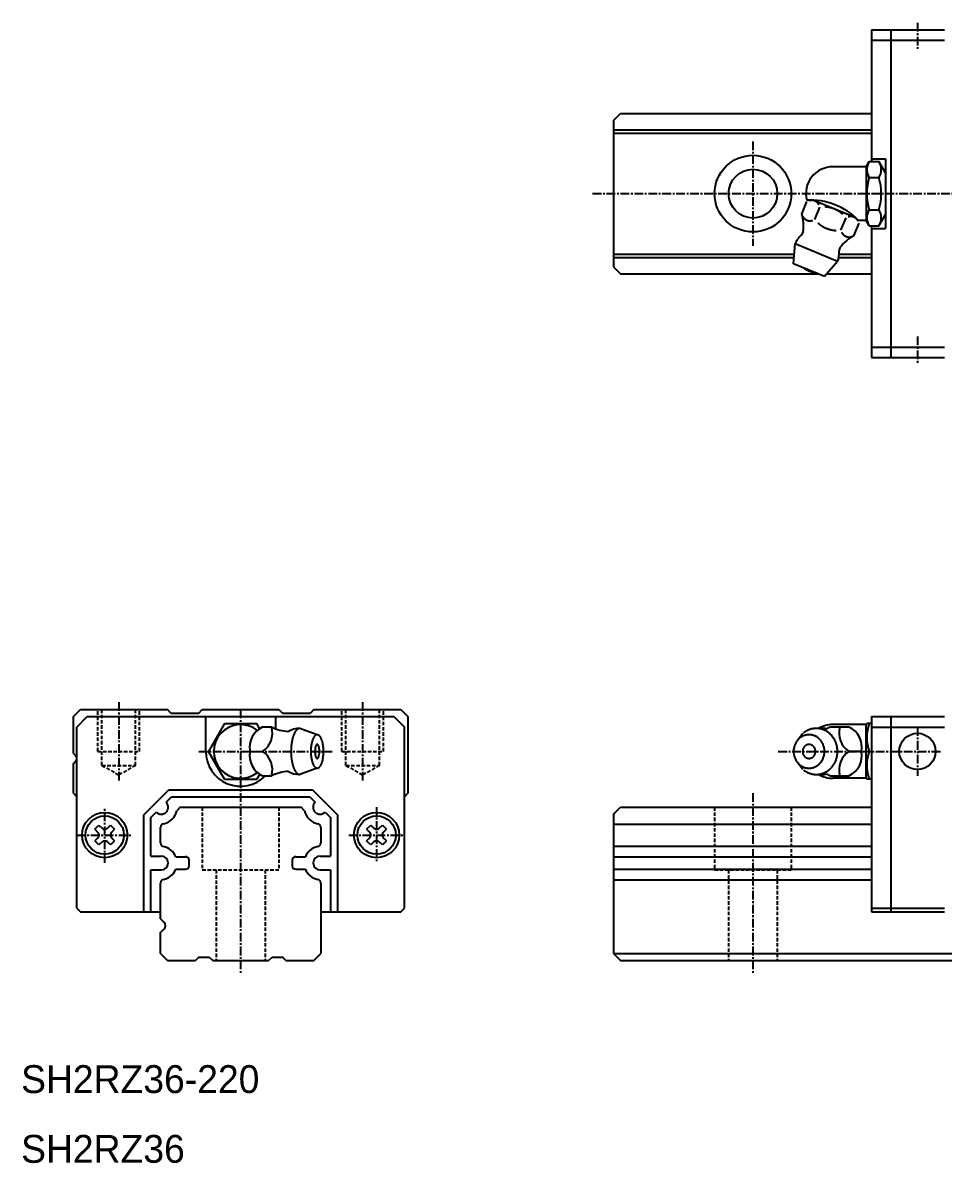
# Model space of a CAD drawing. Extents: x 10 to 320, y 10 to 176.
# Drawn here: x 10.2 to 142.3, y 9.9 to 173.5 of the extents above; entities that cross this region are included whole.
import ezdxf

# ---------------------------------------------------------------- set-up
doc = ezdxf.new("R2010")
doc.units = 0
doc.linetypes.add('CENTER', pattern=[2, 1.25, -0.25, 0.25, -0.25])
doc.linetypes.add('DASHED', pattern=[0.75, 0.5, -0.25])
doc.layers.get('0').update_dxf_attribs({"linetype": 'CONTINUOUS'})
doc.layers.add('CENTER', color=1, linetype='CENTER')

msp = doc.modelspace()

# ---------------------------------------------------------------- linework, layer by layer
at = {"color": 7, "linetype": 'CONTINUOUS'}
for p, q in [((132, 172.5), (132, 153.6)), ((132, 172.5), (142.5, 172.5)), ((134.8, 172.5), (134.8, 125.5)), ((132, 171), (142.5, 171)), ((95, 159.5), (96, 160.5)), ((96, 160.5), (132, 160.5)), ((95, 159.5), (95, 138.5)), ((95, 158.16), (132, 158.16)), ((95, 157.66), (132, 157.66)), ((132, 154), (134, 154)), ((134, 154), (134, 144)), ((131.24, 152.85), (126.45, 152.85)), ((131.24, 152.85), (131.68, 153.6)), ((131.24, 152.85), (131.24, 145.15)), ((131.68, 153.6), (133.08, 153.6)), ((134, 152), (133.08, 153.6)), ((131.68, 151.3), (133.08, 151.3)), ((122, 146.06), (122.74, 147.86)), ((129.77, 145.52), (123.6, 148.07)), ((123.87, 145.29), (124.61, 147.08)), ((131.68, 146.7), (133.08, 146.7)), ((133.08, 144.4), (134, 146)), ((127.61, 143.74), (128.36, 145.53)), ((129.48, 142.96), (130.23, 144.76)), ((131.24, 145.15), (130.15, 145.15)), ((131.68, 144.4), (131.24, 145.15)), ((131.68, 144.4), (133.08, 144.4)), ((132, 144.4), (132, 125.5)), ((132, 144), (134, 144)), ((120.83, 138.94), (121.04, 141.78)), ((127.13, 139.25), (121.04, 141.78)), ((95, 140.34), (120.93, 140.34)), ((95, 139.84), (120.9, 139.84)), ((127.13, 139.25), (125.27, 137.1)), ((127.32, 139.84), (132, 139.84)), ((127.38, 140.34), (132, 140.34)), ((95, 138.5), (96, 137.5)), ((96, 137.5), (124.31, 137.5)), ((125.27, 137.1), (120.83, 138.94)), ((125.62, 137.5), (132, 137.5)), ((132, 127), (142.5, 127)), ((132, 125.5), (142.5, 125.5)), ((17.5, 74), (18.5, 75)), ((17.5, 68.71), (17.5, 74)), ((18, 72.5), (19.5, 74)), ((18.5, 75), (31, 75)), ((19.5, 74), (63.5, 74)), ((31.5, 74.5), (31, 75)), ((31.5, 74.5), (35.5, 74.5)), ((35.5, 74.5), (36, 75)), ((36, 75), (47, 75)), ((36.5, 69), (36.5, 74)), ((46.5, 74), (46.5, 72.25)), ((47, 75), (47.5, 74.5)), ((47.5, 74.5), (51.5, 74.5)), ((52, 75), (51.5, 74.5)), ((52, 75), (64.5, 75)), ((63.5, 74), (65, 72.5)), ((64.5, 75), (65.5, 74)), ((65.5, 74), (65.5, 63)), ((132, 74), (132, 46)), ((132, 74), (142.5, 74)), ((134.8, 74), (134.8, 46)), ((18, 46.5), (18, 72.5)), ((39.19, 73), (36.88, 69)), ((39.19, 73), (41.5, 73)), ((41.5, 73), (43.81, 73)), ((44.22, 72.29), (43.81, 73)), ((44.65, 72.51), (45.92, 72.51)), ((52.48, 71.4), (49.99, 72.3)), ((65, 46.5), (65, 72.5)), ((126.1, 72.51), (128.78, 72.51)), ((131.24, 72.85), (126.45, 72.85)), ((131.24, 72.85), (131.33, 73)), ((131.24, 65.15), (131.24, 72.85)), ((132, 73), (131.33, 73)), ((132, 72.5), (142.5, 72.5)), ((122.18, 71.58), (121.38, 70.57)), ((17.5, 68.71), (17.85, 68.35)), ((39.19, 65), (36.88, 69)), ((42.85, 69), (44.65, 69)), ((130.57, 69), (128.78, 69)), ((131.68, 69), (132, 69)), ((17.5, 67.29), (17.85, 67.65)), ((17.5, 63), (17.5, 67.29)), ((122.18, 66.42), (121.38, 67.43)), ((44.23, 65.73), (43.81, 65)), ((44.65, 65.49), (45.92, 65.49)), ((52.48, 66.6), (49.99, 65.7)), ((126.1, 65.49), (128.78, 65.49)), ((39.19, 65), (41.5, 65)), ((41.5, 65), (43.81, 65)), ((131.24, 65.15), (126.45, 65.15)), ((131.33, 65), (131.24, 65.15)), ((132, 65), (131.33, 65)), ((18, 62.5), (17.5, 63)), ((27.6, 59.91), (31.18, 63.49)), ((30.81, 61.71), (31.59, 62.49)), ((31.18, 63.49), (51.82, 63.49)), ((31.59, 62.49), (51.41, 62.49)), ((51.41, 62.49), (52.19, 61.71)), ((51.82, 63.49), (55.4, 59.91)), ((65.5, 63), (65, 62.5)), ((32.84, 61), (32.34, 60.5)), ((32.84, 61), (50.16, 61)), ((50.66, 60.5), (50.16, 61)), ((95, 60), (96, 61)), ((96, 61), (132, 61)), ((27.6, 46), (27.6, 59.91)), ((28.6, 59.5), (29.39, 60.29)), ((28.6, 54), (28.6, 59.5)), ((53.61, 60.29), (54.4, 59.5)), ((54.4, 59.5), (54.4, 54)), ((55.4, 59.91), (55.4, 46)), ((95, 60), (95, 40)), ((20.58, 57.84), (21.16, 58.42)), ((20.58, 57.84), (21.03, 57.39)), ((21.16, 58.42), (21.61, 57.97)), ((22.39, 57.97), (22.84, 58.42)), ((22.84, 58.42), (23.42, 57.84)), ((22.97, 57.39), (23.42, 57.84)), ((30, 55.9), (30, 58.1)), ((53, 58.1), (53, 55.9)), ((59.58, 57.84), (60.16, 58.42)), ((59.58, 57.84), (60.03, 57.39)), ((60.16, 58.42), (60.61, 57.97)), ((61.39, 57.97), (61.84, 58.42)), ((61.84, 58.42), (62.42, 57.84)), ((61.97, 57.39), (62.42, 57.84)), ((95, 58.59), (132, 58.59)), ((21.03, 56.61), (20.58, 56.16)), ((21.16, 55.58), (20.58, 56.16)), ((21.61, 56.03), (21.16, 55.58)), ((22.84, 55.58), (22.39, 56.03)), ((23.42, 56.16), (22.84, 55.58)), ((23.42, 56.16), (22.97, 56.61)), ((60.03, 56.61), (59.58, 56.16)), ((60.16, 55.58), (59.58, 56.16)), ((60.61, 56.03), (60.16, 55.58)), ((61.84, 55.58), (61.39, 56.03)), ((62.42, 56.16), (61.84, 55.58)), ((62.42, 56.16), (61.97, 56.61)), ((28.6, 54), (30.1, 54)), ((52.9, 54), (54.4, 54)), ((95, 55.41), (132, 55.41)), ((32.21, 53.9), (33.6, 53.9)), ((34.1, 52.6), (34.1, 53.4)), ((48.9, 53.4), (48.9, 52.6)), ((49.4, 53.9), (50.79, 53.9)), ((95, 53.9), (132, 53.9)), ((28.6, 52), (30.1, 52)), ((28.6, 46), (28.6, 52)), ((32.21, 52.1), (33.6, 52.1)), ((49.4, 52.1), (50.79, 52.1)), ((52.9, 52), (54.4, 52)), ((54.4, 52), (54.4, 46)), ((95, 52.1), (132, 52.1)), ((30, 44.99), (30, 50.1)), ((53, 50.1), (53, 40)), ((95, 50.59), (132, 50.59)), ((18, 46.5), (18.5, 46)), ((18.5, 46), (30, 46)), ((53, 46), (64.5, 46)), ((64.5, 46), (65, 46.5)), ((132, 46.5), (142.5, 46.5)), ((132, 46), (142.5, 46)), ((30, 44.99), (30.49, 44.49)), ((30, 43.01), (30.49, 43.51)), ((30, 40), (30, 43.01)), ((30, 40), (31, 39)), ((35.5, 39.5), (35, 39)), ((35.5, 39.5), (37, 39.5)), ((37, 39.5), (37.5, 39)), ((45.5, 39), (46, 39.5)), ((46, 39.5), (47.5, 39.5)), ((48, 39), (47.5, 39.5)), ((52, 39), (53, 40)), ((95, 40), (96, 39)), ((95, 40), (315, 40)), ((31, 39), (35, 39)), ((37.5, 39), (45.5, 39)), ((48, 39), (52, 39)), ((96, 39), (314, 39))]:
    msp.add_line(p, q, dxfattribs=at)
at = {"color": 3, "linetype": 'DASHED'}
for p, q in [((21, 69), (21, 75)), ((21.6, 67), (21.6, 75)), ((26.4, 67), (26.4, 75)), ((27, 69), (27, 75)), ((56, 69), (56, 75)), ((56.6, 67), (56.6, 75)), ((61.4, 67), (61.4, 75)), ((62, 69), (62, 75)), ((21, 69), (27, 69)), ((56, 69), (62, 69)), ((21.6, 67), (24, 65.61)), ((21.6, 67), (26.4, 67)), ((26.4, 67), (24, 65.61)), ((56.6, 67), (59, 65.61)), ((56.6, 67), (61.4, 67)), ((61.4, 67), (59, 65.61)), ((36, 61), (36, 52)), ((47, 61), (47, 52)), ((109.5, 61), (109.5, 52)), ((120.5, 61), (120.5, 52)), ((36, 52), (47, 52)), ((38, 52), (38, 39)), ((45, 52), (45, 39)), ((109.5, 52), (120.5, 52)), ((111.5, 52), (111.5, 39)), ((118.5, 52), (118.5, 39))]:
    msp.add_line(p, q, dxfattribs=at)
at = {"color": 7, "linetype": 'CONTINUOUS'}
for points in [[(124.48, 147.41, 0), (124.47, 147.42, 0), (124.46, 147.43, 0), (124.45, 147.44, 0), (124.45, 147.45, 0), (124.44, 147.47, 0), (124.43, 147.48, 0), (124.43, 147.49, 0), (124.42, 147.5, 0), (124.41, 147.51, 0), (124.4, 147.52, 0), (124.4, 147.53, 0), (124.39, 147.54, 0), (124.38, 147.56, 0), (124.37, 147.57, 0), (124.36, 147.58, 0), (124.36, 147.59, 0), (124.35, 147.6, 0), (124.34, 147.61, 0), (124.33, 147.62, 0), (124.32, 147.63, 0), (124.31, 147.64, 0), (124.31, 147.65, 0), (124.3, 147.66, 0), (124.29, 147.67, 0), (124.28, 147.68, 0), (124.27, 147.69, 0), (124.26, 147.7, 0), (124.25, 147.71, 0), (124.24, 147.72, 0), (124.23, 147.72, 0), (124.22, 147.73, 0), (124.22, 147.74, 0), (124.21, 147.75, 0), (124.2, 147.76, 0), (124.19, 147.77, 0), (124.18, 147.78, 0), (124.17, 147.78, 0), (124.16, 147.79, 0), (124.15, 147.8, 0), (124.14, 147.81, 0), (124.13, 147.82, 0), (124.12, 147.82, 0), (124.11, 147.83, 0), (124.1, 147.84, 0), (124.09, 147.85, 0), (124.08, 147.85, 0), (124.07, 147.86, 0), (124.06, 147.87, 0), (124.05, 147.87, 0), (124.03, 147.88, 0), (124.03, 147.89, 0), (124.01, 147.89, 0), (124, 147.9, 0), (123.99, 147.9, 0), (123.98, 147.91, 0), (123.97, 147.92, 0), (123.96, 147.92, 0), (123.95, 147.93, 0), (123.94, 147.93, 0), (123.93, 147.94, 0), (123.91, 147.94, 0), (123.9, 147.95, 0), (123.89, 147.95, 0), (123.88, 147.96, 0), (123.87, 147.96, 0), (123.86, 147.97, 0), (123.85, 147.97, 0), (123.83, 147.98, 0), (123.82, 147.98, 0), (123.81, 147.99, 0), (123.8, 147.99, 0), (123.79, 147.99, 0), (123.78, 148, 0), (123.76, 148, 0), (123.75, 148, 0), (123.74, 148.01, 0), (123.73, 148.01, 0), (123.72, 148.01, 0), (123.7, 148.01, 0), (123.69, 148.02, 0), (123.68, 148.02, 0), (123.67, 148.02, 0), (123.65, 148.03, 0), (123.64, 148.03, 0), (123.63, 148.03, 0), (123.62, 148.03, 0), (123.6, 148.03, 0), (123.59, 148.03, 0), (123.58, 148.04, 0), (123.57, 148.04, 0), (123.56, 148.04, 0), (123.54, 148.04, 0), (123.53, 148.04, 0), (123.52, 148.04, 0), (123.5, 148.04, 0), (123.49, 148.04, 0), (123.48, 148.04, 0), (123.46, 148.04, 0), (123.45, 148.04, 0), (123.44, 148.04, 0), (123.43, 148.04, 0), (123.41, 148.04, 0), (123.4, 148.04, 0), (123.39, 148.04, 0), (123.38, 148.04, 0), (123.36, 148.04, 0), (123.35, 148.04, 0), (123.33, 148.04, 0), (123.32, 148.04, 0), (123.31, 148.04, 0), (123.3, 148.03, 0), (123.28, 148.03, 0), (123.27, 148.03, 0), (123.26, 148.03, 0), (123.24, 148.03, 0), (123.23, 148.03, 0), (123.22, 148.02, 0), (123.2, 148.02, 0), (123.19, 148.02, 0), (123.18, 148.01, 0), (123.16, 148.01, 0), (123.15, 148.01, 0), (123.14, 148.01, 0), (123.12, 148, 0), (123.11, 148, 0), (123.1, 148, 0), (123.08, 147.99, 0), (123.07, 147.99, 0)], [(122.14, 145.74, 0), (122.14, 145.73, 0), (122.15, 145.72, 0), (122.16, 145.7, 0), (122.17, 145.69, 0), (122.17, 145.68, 0), (122.18, 145.67, 0), (122.19, 145.66, 0), (122.19, 145.65, 0), (122.2, 145.63, 0), (122.21, 145.62, 0), (122.22, 145.61, 0), (122.22, 145.6, 0), (122.23, 145.59, 0), (122.24, 145.58, 0), (122.25, 145.57, 0), (122.26, 145.56, 0), (122.27, 145.55, 0), (122.27, 145.54, 0), (122.28, 145.53, 0), (122.29, 145.52, 0), (122.3, 145.51, 0), (122.31, 145.5, 0), (122.32, 145.49, 0), (122.32, 145.48, 0), (122.33, 145.47, 0), (122.34, 145.46, 0), (122.35, 145.45, 0), (122.36, 145.44, 0), (122.37, 145.43, 0), (122.38, 145.42, 0), (122.39, 145.41, 0), (122.4, 145.4, 0), (122.41, 145.4, 0), (122.42, 145.39, 0), (122.43, 145.38, 0), (122.44, 145.37, 0), (122.45, 145.36, 0), (122.46, 145.35, 0), (122.46, 145.34, 0), (122.47, 145.34, 0), (122.48, 145.33, 0), (122.49, 145.32, 0), (122.51, 145.31, 0), (122.52, 145.31, 0), (122.53, 145.3, 0), (122.54, 145.29, 0), (122.55, 145.29, 0), (122.56, 145.28, 0), (122.57, 145.27, 0), (122.58, 145.27, 0), (122.59, 145.26, 0), (122.6, 145.25, 0), (122.61, 145.25, 0), (122.62, 145.24, 0), (122.63, 145.24, 0), (122.64, 145.23, 0), (122.65, 145.22, 0), (122.66, 145.22, 0), (122.68, 145.21, 0), (122.69, 145.21, 0), (122.7, 145.2, 0), (122.71, 145.2, 0), (122.72, 145.19, 0), (122.73, 145.19, 0), (122.74, 145.18, 0), (122.76, 145.18, 0), (122.77, 145.17, 0), (122.78, 145.17, 0), (122.79, 145.16, 0), (122.8, 145.16, 0), (122.81, 145.16, 0), (122.83, 145.15, 0), (122.84, 145.15, 0), (122.85, 145.15, 0), (122.86, 145.14, 0), (122.87, 145.14, 0), (122.89, 145.14, 0), (122.9, 145.13, 0), (122.91, 145.13, 0), (122.92, 145.13, 0), (122.93, 145.12, 0), (122.95, 145.12, 0), (122.96, 145.12, 0), (122.97, 145.12, 0), (122.98, 145.12, 0), (123, 145.12, 0), (123.01, 145.11, 0), (123.02, 145.11, 0), (123.03, 145.11, 0), (123.05, 145.11, 0), (123.06, 145.11, 0), (123.07, 145.11, 0), (123.08, 145.1, 0), (123.1, 145.1, 0), (123.11, 145.1, 0), (123.12, 145.1, 0), (123.13, 145.1, 0), (123.15, 145.1, 0), (123.16, 145.1, 0), (123.17, 145.1, 0), (123.19, 145.1, 0), (123.2, 145.1, 0), (123.21, 145.1, 0), (123.23, 145.1, 0), (123.24, 145.1, 0), (123.25, 145.1, 0), (123.26, 145.11, 0), (123.28, 145.11, 0), (123.29, 145.11, 0), (123.31, 145.11, 0), (123.32, 145.11, 0), (123.33, 145.11, 0), (123.34, 145.12, 0), (123.36, 145.12, 0), (123.37, 145.12, 0), (123.38, 145.12, 0), (123.4, 145.12, 0), (123.41, 145.12, 0), (123.42, 145.13, 0), (123.44, 145.13, 0), (123.45, 145.13, 0), (123.46, 145.14, 0), (123.48, 145.14, 0), (123.49, 145.14, 0), (123.5, 145.15, 0), (123.52, 145.15, 0), (123.53, 145.15, 0), (123.54, 145.16, 0)], [(127.88, 146.03, 0), (127.86, 146.05, 0), (127.85, 146.06, 0), (127.83, 146.08, 0), (127.81, 146.09, 0), (127.8, 146.11, 0), (127.78, 146.12, 0), (127.76, 146.14, 0), (127.74, 146.15, 0), (127.73, 146.17, 0), (127.71, 146.18, 0), (127.69, 146.2, 0), (127.67, 146.21, 0), (127.66, 146.22, 0), (127.64, 146.24, 0), (127.62, 146.25, 0), (127.6, 146.27, 0), (127.59, 146.28, 0), (127.57, 146.29, 0), (127.55, 146.31, 0), (127.53, 146.32, 0), (127.51, 146.33, 0), (127.5, 146.35, 0), (127.48, 146.36, 0), (127.46, 146.37, 0), (127.44, 146.38, 0), (127.42, 146.4, 0), (127.4, 146.41, 0), (127.39, 146.42, 0), (127.37, 146.43, 0), (127.35, 146.45, 0), (127.33, 146.46, 0), (127.31, 146.47, 0), (127.29, 146.48, 0), (127.28, 146.49, 0), (127.26, 146.51, 0), (127.24, 146.52, 0), (127.22, 146.53, 0), (127.2, 146.54, 0), (127.18, 146.55, 0), (127.16, 146.56, 0), (127.14, 146.57, 0), (127.12, 146.58, 0), (127.1, 146.59, 0), (127.08, 146.61, 0), (127.06, 146.62, 0), (127.04, 146.63, 0), (127.03, 146.64, 0), (127.01, 146.65, 0), (126.99, 146.66, 0), (126.97, 146.67, 0), (126.95, 146.68, 0), (126.93, 146.69, 0), (126.91, 146.7, 0), (126.89, 146.71, 0), (126.87, 146.72, 0), (126.85, 146.72, 0), (126.83, 146.74, 0), (126.81, 146.74, 0), (126.79, 146.75, 0), (126.77, 146.76, 0), (126.75, 146.77, 0), (126.73, 146.78, 0), (126.71, 146.79, 0), (126.69, 146.8, 0), (126.67, 146.81, 0), (126.65, 146.81, 0), (126.63, 146.82, 0), (126.6, 146.83, 0), (126.58, 146.84, 0), (126.56, 146.84, 0), (126.54, 146.85, 0), (126.52, 146.86, 0), (126.5, 146.87, 0), (126.48, 146.88, 0), (126.46, 146.88, 0), (126.44, 146.89, 0), (126.42, 146.9, 0), (126.4, 146.9, 0), (126.38, 146.91, 0), (126.36, 146.92, 0), (126.33, 146.92, 0), (126.31, 146.93, 0), (126.29, 146.94, 0), (126.27, 146.94, 0), (126.25, 146.95, 0), (126.23, 146.95, 0), (126.21, 146.96, 0), (126.19, 146.97, 0), (126.16, 146.97, 0), (126.14, 146.98, 0), (126.12, 146.98, 0), (126.1, 146.99, 0), (126.08, 146.99, 0), (126.06, 147, 0), (126.04, 147, 0), (126.01, 147.01, 0), (125.99, 147.01, 0), (125.97, 147.02, 0), (125.95, 147.02, 0), (125.93, 147.03, 0), (125.91, 147.03, 0), (125.88, 147.03, 0), (125.86, 147.04, 0), (125.84, 147.04, 0), (125.82, 147.05, 0), (125.8, 147.05, 0), (125.77, 147.05, 0), (125.75, 147.06, 0), (125.73, 147.06, 0), (125.71, 147.06, 0), (125.69, 147.07, 0), (125.66, 147.07, 0), (125.64, 147.07, 0), (125.62, 147.07, 0), (125.6, 147.08, 0), (125.57, 147.08, 0), (125.55, 147.08, 0), (125.53, 147.09, 0), (125.51, 147.09, 0), (125.48, 147.09, 0), (125.46, 147.09, 0), (125.44, 147.09, 0), (125.42, 147.09, 0), (125.39, 147.1, 0), (125.37, 147.1, 0), (125.35, 147.1, 0), (125.33, 147.1, 0), (125.3, 147.1, 0)], [(130.09, 145.08, 0), (130.08, 145.09, 0), (130.07, 145.11, 0), (130.07, 145.12, 0), (130.06, 145.13, 0), (130.05, 145.14, 0), (130.05, 145.15, 0), (130.04, 145.16, 0), (130.03, 145.18, 0), (130.02, 145.19, 0), (130.02, 145.2, 0), (130.01, 145.21, 0), (130, 145.22, 0), (129.99, 145.23, 0), (129.99, 145.24, 0), (129.98, 145.25, 0), (129.97, 145.26, 0), (129.96, 145.27, 0), (129.95, 145.28, 0), (129.94, 145.29, 0), (129.94, 145.31, 0), (129.93, 145.31, 0), (129.92, 145.32, 0), (129.91, 145.33, 0), (129.9, 145.34, 0), (129.89, 145.35, 0), (129.88, 145.36, 0), (129.87, 145.37, 0), (129.87, 145.38, 0), (129.86, 145.39, 0), (129.85, 145.4, 0), (129.84, 145.41, 0), (129.83, 145.42, 0), (129.82, 145.43, 0), (129.81, 145.43, 0), (129.8, 145.44, 0), (129.79, 145.45, 0), (129.78, 145.46, 0), (129.77, 145.47, 0), (129.76, 145.48, 0), (129.75, 145.48, 0), (129.74, 145.49, 0), (129.73, 145.5, 0), (129.72, 145.51, 0), (129.71, 145.51, 0), (129.7, 145.52, 0), (129.69, 145.53, 0), (129.68, 145.53, 0), (129.67, 145.54, 0), (129.66, 145.55, 0), (129.65, 145.56, 0), (129.64, 145.56, 0), (129.63, 145.57, 0), (129.62, 145.57, 0), (129.6, 145.58, 0), (129.59, 145.59, 0), (129.58, 145.59, 0), (129.57, 145.6, 0), (129.56, 145.6, 0), (129.55, 145.61, 0), (129.54, 145.61, 0), (129.53, 145.62, 0), (129.52, 145.62, 0), (129.5, 145.63, 0), (129.49, 145.63, 0), (129.48, 145.64, 0), (129.47, 145.64, 0), (129.46, 145.65, 0), (129.45, 145.65, 0), (129.44, 145.66, 0), (129.42, 145.66, 0), (129.41, 145.66, 0), (129.4, 145.67, 0), (129.39, 145.67, 0), (129.38, 145.68, 0), (129.36, 145.68, 0), (129.35, 145.68, 0), (129.34, 145.68, 0), (129.33, 145.69, 0), (129.32, 145.69, 0), (129.3, 145.69, 0), (129.29, 145.69, 0), (129.28, 145.7, 0), (129.27, 145.7, 0), (129.25, 145.7, 0), (129.24, 145.7, 0), (129.23, 145.71, 0), (129.22, 145.71, 0), (129.21, 145.71, 0), (129.19, 145.71, 0), (129.18, 145.71, 0), (129.17, 145.71, 0), (129.15, 145.72, 0), (129.14, 145.72, 0), (129.13, 145.72, 0), (129.12, 145.72, 0), (129.1, 145.72, 0), (129.09, 145.72, 0), (129.08, 145.72, 0), (129.06, 145.72, 0), (129.05, 145.72, 0), (129.04, 145.72, 0), (129.03, 145.72, 0), (129.01, 145.72, 0), (129, 145.72, 0), (128.99, 145.72, 0), (128.97, 145.72, 0), (128.96, 145.72, 0), (128.95, 145.71, 0), (128.93, 145.71, 0), (128.92, 145.71, 0), (128.91, 145.71, 0), (128.9, 145.71, 0), (128.88, 145.71, 0), (128.87, 145.7, 0), (128.86, 145.7, 0), (128.84, 145.7, 0), (128.83, 145.7, 0), (128.82, 145.69, 0), (128.8, 145.69, 0), (128.79, 145.69, 0), (128.78, 145.69, 0), (128.76, 145.68, 0), (128.75, 145.68, 0), (128.74, 145.68, 0), (128.72, 145.68, 0), (128.71, 145.67, 0), (128.69, 145.67, 0), (128.68, 145.66, 0)], [(124.34, 144.79, 0), (124.36, 144.77, 0), (124.38, 144.76, 0), (124.4, 144.74, 0), (124.41, 144.73, 0), (124.43, 144.71, 0), (124.45, 144.7, 0), (124.46, 144.68, 0), (124.48, 144.67, 0), (124.5, 144.65, 0), (124.52, 144.64, 0), (124.53, 144.62, 0), (124.55, 144.61, 0), (124.57, 144.6, 0), (124.59, 144.58, 0), (124.6, 144.57, 0), (124.62, 144.56, 0), (124.64, 144.54, 0), (124.66, 144.53, 0), (124.68, 144.51, 0), (124.69, 144.5, 0), (124.71, 144.49, 0), (124.73, 144.47, 0), (124.75, 144.46, 0), (124.77, 144.45, 0), (124.78, 144.44, 0), (124.8, 144.42, 0), (124.82, 144.41, 0), (124.84, 144.4, 0), (124.86, 144.39, 0), (124.88, 144.38, 0), (124.89, 144.36, 0), (124.91, 144.35, 0), (124.93, 144.34, 0), (124.95, 144.33, 0), (124.97, 144.31, 0), (124.99, 144.3, 0), (125.01, 144.29, 0), (125.03, 144.28, 0), (125.05, 144.27, 0), (125.06, 144.26, 0), (125.08, 144.25, 0), (125.1, 144.24, 0), (125.12, 144.23, 0), (125.14, 144.21, 0), (125.16, 144.21, 0), (125.18, 144.19, 0), (125.2, 144.18, 0), (125.22, 144.17, 0), (125.24, 144.16, 0), (125.26, 144.15, 0), (125.28, 144.14, 0), (125.3, 144.13, 0), (125.32, 144.12, 0), (125.34, 144.11, 0), (125.36, 144.1, 0), (125.38, 144.09, 0), (125.4, 144.09, 0), (125.42, 144.08, 0), (125.44, 144.07, 0), (125.46, 144.06, 0), (125.48, 144.05, 0), (125.5, 144.04, 0), (125.52, 144.03, 0), (125.54, 144.02, 0), (125.56, 144.02, 0), (125.58, 144.01, 0), (125.6, 144, 0), (125.62, 143.99, 0), (125.64, 143.98, 0), (125.66, 143.98, 0), (125.68, 143.97, 0), (125.7, 143.96, 0), (125.72, 143.95, 0), (125.75, 143.95, 0), (125.76, 143.94, 0), (125.79, 143.93, 0), (125.81, 143.93, 0), (125.83, 143.92, 0), (125.85, 143.91, 0), (125.87, 143.9, 0), (125.89, 143.9, 0), (125.91, 143.89, 0), (125.93, 143.88, 0), (125.95, 143.88, 0), (125.98, 143.87, 0), (126, 143.87, 0), (126.02, 143.86, 0), (126.04, 143.85, 0), (126.06, 143.85, 0), (126.08, 143.84, 0), (126.1, 143.84, 0), (126.12, 143.83, 0), (126.15, 143.83, 0), (126.17, 143.82, 0), (126.19, 143.82, 0), (126.21, 143.81, 0), (126.23, 143.81, 0), (126.25, 143.8, 0), (126.28, 143.8, 0), (126.3, 143.79, 0), (126.32, 143.79, 0), (126.34, 143.79, 0), (126.36, 143.78, 0), (126.39, 143.78, 0), (126.41, 143.78, 0), (126.43, 143.77, 0), (126.45, 143.77, 0), (126.47, 143.76, 0), (126.5, 143.76, 0), (126.52, 143.76, 0), (126.54, 143.75, 0), (126.56, 143.75, 0), (126.58, 143.75, 0), (126.61, 143.75, 0), (126.63, 143.74, 0), (126.65, 143.74, 0), (126.67, 143.74, 0), (126.7, 143.74, 0), (126.72, 143.73, 0), (126.74, 143.73, 0), (126.76, 143.73, 0), (126.79, 143.73, 0), (126.81, 143.73, 0), (126.83, 143.72, 0), (126.85, 143.72, 0), (126.88, 143.72, 0), (126.9, 143.72, 0), (126.92, 143.72, 0)], [(127.75, 143.41, 0), (127.76, 143.4, 0), (127.76, 143.39, 0), (127.77, 143.38, 0), (127.78, 143.37, 0), (127.78, 143.35, 0), (127.79, 143.34, 0), (127.8, 143.33, 0), (127.81, 143.32, 0), (127.81, 143.31, 0), (127.82, 143.3, 0), (127.83, 143.29, 0), (127.84, 143.28, 0), (127.85, 143.26, 0), (127.85, 143.25, 0), (127.86, 143.24, 0), (127.87, 143.23, 0), (127.88, 143.22, 0), (127.89, 143.21, 0), (127.89, 143.2, 0), (127.9, 143.19, 0), (127.91, 143.18, 0), (127.92, 143.17, 0), (127.93, 143.16, 0), (127.94, 143.15, 0), (127.95, 143.14, 0), (127.96, 143.13, 0), (127.96, 143.12, 0), (127.97, 143.11, 0), (127.98, 143.1, 0), (127.99, 143.1, 0), (128, 143.09, 0), (128.01, 143.08, 0), (128.02, 143.07, 0), (128.03, 143.06, 0), (128.04, 143.05, 0), (128.05, 143.04, 0), (128.06, 143.04, 0), (128.07, 143.03, 0), (128.08, 143.02, 0), (128.09, 143.01, 0), (128.1, 143, 0), (128.11, 143, 0), (128.12, 142.99, 0), (128.13, 142.98, 0), (128.14, 142.97, 0), (128.15, 142.97, 0), (128.16, 142.96, 0), (128.17, 142.95, 0), (128.18, 142.95, 0), (128.19, 142.94, 0), (128.2, 142.94, 0), (128.21, 142.93, 0), (128.22, 142.92, 0), (128.23, 142.92, 0), (128.25, 142.91, 0), (128.26, 142.9, 0), (128.27, 142.9, 0), (128.28, 142.89, 0), (128.29, 142.89, 0), (128.3, 142.88, 0), (128.31, 142.88, 0), (128.32, 142.87, 0), (128.33, 142.87, 0), (128.34, 142.86, 0), (128.36, 142.86, 0), (128.37, 142.85, 0), (128.38, 142.85, 0), (128.39, 142.84, 0), (128.4, 142.84, 0), (128.41, 142.84, 0), (128.43, 142.83, 0), (128.44, 142.83, 0), (128.45, 142.82, 0), (128.46, 142.82, 0), (128.47, 142.82, 0), (128.49, 142.81, 0), (128.5, 142.81, 0), (128.51, 142.81, 0), (128.52, 142.81, 0), (128.53, 142.8, 0), (128.55, 142.8, 0), (128.56, 142.8, 0), (128.57, 142.8, 0), (128.58, 142.79, 0), (128.6, 142.79, 0), (128.61, 142.79, 0), (128.62, 142.79, 0), (128.63, 142.79, 0), (128.65, 142.78, 0), (128.66, 142.78, 0), (128.67, 142.78, 0), (128.68, 142.78, 0), (128.7, 142.78, 0), (128.71, 142.78, 0), (128.72, 142.78, 0), (128.73, 142.78, 0), (128.75, 142.78, 0), (128.76, 142.78, 0), (128.77, 142.78, 0), (128.79, 142.78, 0), (128.8, 142.78, 0), (128.81, 142.78, 0), (128.82, 142.78, 0), (128.84, 142.78, 0), (128.85, 142.78, 0), (128.87, 142.78, 0), (128.88, 142.78, 0), (128.89, 142.78, 0), (128.9, 142.78, 0), (128.92, 142.78, 0), (128.93, 142.79, 0), (128.94, 142.79, 0), (128.96, 142.79, 0), (128.97, 142.79, 0), (128.98, 142.79, 0), (129, 142.8, 0), (129.01, 142.8, 0), (129.02, 142.8, 0), (129.04, 142.8, 0), (129.05, 142.81, 0), (129.06, 142.81, 0), (129.08, 142.81, 0), (129.09, 142.81, 0), (129.1, 142.82, 0), (129.12, 142.82, 0), (129.13, 142.82, 0), (129.14, 142.83, 0), (129.16, 142.83, 0)], [(49.99, 72.3, 0), (49.96, 72.3, 0), (49.92, 72.3, 0), (49.89, 72.29, 0), (49.86, 72.28, 0), (49.83, 72.28, 0), (49.8, 72.26, 0), (49.77, 72.25, 0), (49.74, 72.24, 0), (49.71, 72.22, 0), (49.68, 72.2, 0), (49.65, 72.18, 0), (49.62, 72.16, 0), (49.59, 72.13, 0), (49.56, 72.11, 0), (49.53, 72.08, 0), (49.5, 72.05, 0), (49.47, 72.02, 0), (49.45, 71.98, 0), (49.42, 71.95, 0), (49.39, 71.91, 0), (49.36, 71.87, 0), (49.34, 71.83, 0), (49.31, 71.79, 0), (49.28, 71.74, 0), (49.26, 71.7, 0), (49.23, 71.65, 0), (49.21, 71.6, 0), (49.19, 71.55, 0), (49.16, 71.5, 0), (49.14, 71.45, 0), (49.12, 71.39, 0), (49.09, 71.33, 0), (49.07, 71.28, 0), (49.05, 71.22, 0), (49.03, 71.16, 0), (49.01, 71.09, 0), (48.99, 71.03, 0), (48.97, 70.97, 0), (48.95, 70.9, 0), (48.94, 70.83, 0), (48.92, 70.77, 0), (48.9, 70.7, 0), (48.89, 70.63, 0), (48.87, 70.56, 0), (48.86, 70.48, 0), (48.84, 70.41, 0), (48.83, 70.34, 0), (48.82, 70.26, 0), (48.81, 70.19, 0), (48.8, 70.11, 0), (48.79, 70.04, 0), (48.78, 69.96, 0), (48.77, 69.88, 0), (48.76, 69.8, 0), (48.75, 69.72, 0), (48.75, 69.64, 0), (48.74, 69.56, 0), (48.74, 69.48, 0), (48.73, 69.4, 0), (48.73, 69.32, 0), (48.73, 69.24, 0), (48.72, 69.16, 0), (48.72, 69.08, 0), (48.72, 69, 0), (48.72, 68.92, 0), (48.72, 68.84, 0), (48.73, 68.76, 0), (48.73, 68.68, 0), (48.73, 68.6, 0), (48.74, 68.52, 0), (48.74, 68.44, 0), (48.75, 68.36, 0), (48.75, 68.28, 0), (48.76, 68.2, 0), (48.77, 68.12, 0), (48.78, 68.04, 0), (48.79, 67.96, 0), (48.8, 67.89, 0), (48.81, 67.81, 0), (48.82, 67.74, 0), (48.83, 67.66, 0), (48.84, 67.59, 0), (48.86, 67.52, 0), (48.87, 67.44, 0), (48.89, 67.37, 0), (48.9, 67.3, 0), (48.92, 67.23, 0), (48.94, 67.17, 0), (48.95, 67.1, 0), (48.97, 67.03, 0), (48.99, 66.97, 0), (49.01, 66.91, 0), (49.03, 66.84, 0), (49.05, 66.78, 0), (49.07, 66.72, 0), (49.09, 66.67, 0), (49.12, 66.61, 0), (49.14, 66.55, 0), (49.16, 66.5, 0), (49.19, 66.45, 0), (49.21, 66.4, 0), (49.23, 66.35, 0), (49.26, 66.3, 0), (49.28, 66.26, 0), (49.31, 66.21, 0), (49.34, 66.17, 0), (49.36, 66.13, 0), (49.39, 66.09, 0), (49.42, 66.05, 0), (49.45, 66.02, 0), (49.47, 65.98, 0), (49.5, 65.95, 0), (49.53, 65.92, 0), (49.56, 65.89, 0), (49.59, 65.87, 0), (49.62, 65.84, 0), (49.65, 65.82, 0), (49.68, 65.8, 0), (49.71, 65.78, 0), (49.74, 65.76, 0), (49.77, 65.75, 0), (49.8, 65.74, 0), (49.83, 65.72, 0), (49.86, 65.72, 0), (49.89, 65.71, 0), (49.92, 65.7, 0), (49.96, 65.7, 0), (49.99, 65.7, 0)], [(122.27, 66.35, 0), (122.36, 66.28, 0), (122.45, 66.22, 0), (122.54, 66.16, 0), (122.63, 66.1, 0), (122.72, 66.05, 0), (122.82, 66, 0), (122.91, 65.95, 0), (123.01, 65.91, 0), (123.11, 65.87, 0), (123.21, 65.84, 0), (123.31, 65.81, 0), (123.41, 65.78, 0), (123.52, 65.76, 0), (123.62, 65.74, 0), (123.72, 65.72, 0), (123.83, 65.71, 0), (123.93, 65.7, 0), (124.04, 65.7, 0), (124.14, 65.7, 0), (124.25, 65.7, 0), (124.35, 65.71, 0), (124.46, 65.72, 0), (124.56, 65.74, 0), (124.67, 65.76, 0), (124.77, 65.78, 0), (124.87, 65.81, 0), (124.97, 65.84, 0), (125.07, 65.88, 0), (125.17, 65.92, 0), (125.27, 65.96, 0), (125.36, 66, 0), (125.46, 66.05, 0), (125.55, 66.11, 0), (125.64, 66.16, 0), (125.73, 66.22, 0), (125.82, 66.29, 0), (125.9, 66.35, 0), (125.99, 66.42, 0), (126.07, 66.49, 0), (126.15, 66.57, 0), (126.22, 66.65, 0), (126.3, 66.73, 0), (126.37, 66.81, 0), (126.44, 66.9, 0), (126.5, 66.99, 0), (126.56, 67.08, 0), (126.62, 67.17, 0), (126.68, 67.27, 0), (126.73, 67.37, 0), (126.78, 67.47, 0), (126.83, 67.57, 0), (126.88, 67.67, 0), (126.92, 67.78, 0), (126.95, 67.88, 0), (126.99, 67.99, 0), (127.02, 68.1, 0), (127.04, 68.21, 0), (127.07, 68.32, 0), (127.09, 68.43, 0), (127.1, 68.55, 0), (127.12, 68.66, 0), (127.13, 68.77, 0), (127.13, 68.89, 0), (127.13, 69, 0), (127.13, 69.11, 0), (127.13, 69.23, 0), (127.12, 69.34, 0), (127.1, 69.45, 0), (127.09, 69.57, 0), (127.07, 69.68, 0), (127.04, 69.79, 0), (127.02, 69.9, 0), (126.99, 70.01, 0), (126.95, 70.12, 0), (126.92, 70.22, 0), (126.88, 70.33, 0), (126.83, 70.43, 0), (126.78, 70.53, 0), (126.73, 70.63, 0), (126.68, 70.73, 0), (126.62, 70.83, 0), (126.56, 70.92, 0), (126.5, 71.01, 0), (126.44, 71.1, 0), (126.37, 71.19, 0), (126.3, 71.27, 0), (126.22, 71.35, 0), (126.15, 71.43, 0), (126.07, 71.51, 0), (125.99, 71.58, 0), (125.9, 71.65, 0), (125.82, 71.71, 0), (125.73, 71.78, 0), (125.64, 71.84, 0), (125.55, 71.89, 0), (125.46, 71.95, 0), (125.36, 72, 0), (125.27, 72.04, 0), (125.17, 72.08, 0), (125.07, 72.12, 0), (124.97, 72.16, 0), (124.87, 72.19, 0), (124.77, 72.22, 0), (124.67, 72.24, 0), (124.56, 72.26, 0), (124.46, 72.28, 0), (124.35, 72.29, 0), (124.25, 72.3, 0), (124.14, 72.3, 0), (124.04, 72.3, 0), (123.93, 72.3, 0), (123.83, 72.29, 0), (123.72, 72.28, 0), (123.62, 72.26, 0), (123.52, 72.24, 0), (123.41, 72.22, 0), (123.31, 72.19, 0), (123.21, 72.16, 0), (123.11, 72.13, 0), (123.01, 72.09, 0), (122.91, 72.05, 0), (122.82, 72, 0), (122.72, 71.95, 0), (122.63, 71.9, 0), (122.54, 71.84, 0), (122.45, 71.78, 0), (122.36, 71.72, 0), (122.27, 71.66, 0)], [(125.46, 72.25, 0), (125.45, 72.25, 0), (125.44, 72.26, 0), (125.44, 72.26, 0), (125.43, 72.26, 0), (125.42, 72.26, 0), (125.42, 72.26, 0), (125.41, 72.26, 0), (125.4, 72.26, 0), (125.39, 72.26, 0), (125.39, 72.27, 0), (125.38, 72.27, 0), (125.37, 72.27, 0), (125.37, 72.27, 0), (125.36, 72.27, 0), (125.35, 72.27, 0), (125.35, 72.27, 0), (125.34, 72.27, 0), (125.33, 72.27, 0), (125.32, 72.27, 0), (125.32, 72.28, 0), (125.31, 72.28, 0), (125.3, 72.28, 0), (125.3, 72.28, 0), (125.29, 72.28, 0), (125.28, 72.28, 0), (125.28, 72.28, 0), (125.27, 72.28, 0), (125.26, 72.28, 0), (125.25, 72.28, 0), (125.25, 72.28, 0), (125.24, 72.28, 0), (125.23, 72.29, 0), (125.22, 72.29, 0), (125.22, 72.29, 0), (125.21, 72.29, 0), (125.2, 72.29, 0), (125.2, 72.29, 0), (125.19, 72.29, 0), (125.18, 72.29, 0), (125.17, 72.29, 0), (125.17, 72.29, 0), (125.16, 72.29, 0), (125.15, 72.29, 0), (125.15, 72.29, 0), (125.14, 72.29, 0), (125.13, 72.29, 0), (125.12, 72.29, 0), (125.12, 72.29, 0), (125.11, 72.3, 0), (125.1, 72.3, 0), (125.1, 72.3, 0), (125.09, 72.3, 0), (125.08, 72.3, 0), (125.07, 72.3, 0), (125.07, 72.3, 0), (125.06, 72.3, 0), (125.05, 72.3, 0), (125.05, 72.3, 0), (125.04, 72.3, 0), (125.03, 72.3, 0), (125.03, 72.3, 0), (125.02, 72.3, 0), (125.01, 72.3, 0), (125, 72.3, 0), (125, 72.3, 0), (124.99, 72.3, 0), (124.98, 72.3, 0), (124.97, 72.3, 0), (124.97, 72.3, 0), (124.96, 72.3, 0), (124.95, 72.3, 0), (124.95, 72.3, 0), (124.94, 72.3, 0), (124.93, 72.3, 0), (124.92, 72.3, 0), (124.92, 72.3, 0), (124.91, 72.3, 0), (124.9, 72.3, 0), (124.9, 72.3, 0), (124.89, 72.3, 0), (124.88, 72.3, 0), (124.87, 72.3, 0), (124.87, 72.3, 0), (124.86, 72.3, 0), (124.85, 72.3, 0), (124.85, 72.3, 0), (124.84, 72.3, 0), (124.83, 72.3, 0), (124.82, 72.3, 0), (124.82, 72.3, 0), (124.81, 72.3, 0), (124.8, 72.3, 0), (124.8, 72.3, 0), (124.79, 72.3, 0), (124.78, 72.3, 0), (124.78, 72.3, 0), (124.77, 72.29, 0), (124.76, 72.29, 0), (124.75, 72.29, 0), (124.75, 72.29, 0), (124.74, 72.29, 0), (124.73, 72.29, 0), (124.72, 72.29, 0), (124.72, 72.29, 0), (124.71, 72.29, 0), (124.7, 72.29, 0), (124.7, 72.29, 0), (124.69, 72.29, 0), (124.68, 72.29, 0), (124.67, 72.29, 0), (124.67, 72.29, 0), (124.66, 72.29, 0), (124.65, 72.28, 0), (124.65, 72.28, 0), (124.64, 72.28, 0), (124.63, 72.28, 0), (124.62, 72.28, 0), (124.62, 72.28, 0), (124.61, 72.28, 0), (124.6, 72.28, 0), (124.6, 72.28, 0), (124.59, 72.28, 0), (124.58, 72.28, 0), (124.57, 72.28, 0), (124.57, 72.27, 0), (124.56, 72.27, 0), (124.55, 72.27, 0), (124.55, 72.27, 0)], [(52.48, 71.4, 0), (52.44, 71.4, 0), (52.39, 71.39, 0), (52.35, 71.37, 0), (52.3, 71.35, 0), (52.26, 71.33, 0), (52.21, 71.3, 0), (52.17, 71.26, 0), (52.13, 71.22, 0), (52.09, 71.17, 0), (52.05, 71.12, 0), (52.01, 71.06, 0), (51.97, 71, 0), (51.93, 70.93, 0), (51.9, 70.86, 0), (51.86, 70.78, 0), (51.83, 70.7, 0), (51.8, 70.61, 0), (51.77, 70.52, 0), (51.74, 70.43, 0), (51.72, 70.33, 0), (51.69, 70.23, 0), (51.67, 70.13, 0), (51.65, 70.03, 0), (51.63, 69.92, 0), (51.62, 69.81, 0), (51.6, 69.7, 0), (51.59, 69.58, 0), (51.58, 69.47, 0), (51.57, 69.35, 0), (51.57, 69.24, 0), (51.56, 69.12, 0), (51.56, 69, 0), (51.56, 68.88, 0), (51.57, 68.76, 0), (51.57, 68.65, 0), (51.58, 68.53, 0), (51.59, 68.42, 0), (51.6, 68.3, 0), (51.62, 68.19, 0), (51.63, 68.08, 0), (51.65, 67.97, 0), (51.67, 67.87, 0), (51.69, 67.77, 0), (51.72, 67.67, 0), (51.74, 67.57, 0), (51.77, 67.48, 0), (51.8, 67.39, 0), (51.83, 67.3, 0), (51.86, 67.22, 0), (51.9, 67.14, 0), (51.93, 67.07, 0), (51.97, 67, 0), (52.01, 66.94, 0), (52.05, 66.88, 0), (52.09, 66.83, 0), (52.13, 66.78, 0), (52.17, 66.74, 0), (52.21, 66.7, 0), (52.26, 66.67, 0), (52.3, 66.65, 0), (52.35, 66.63, 0), (52.39, 66.61, 0), (52.44, 66.6, 0), (52.48, 66.6, 0), (52.53, 66.6, 0), (52.57, 66.61, 0), (52.62, 66.63, 0), (52.66, 66.65, 0), (52.7, 66.67, 0), (52.75, 66.7, 0), (52.79, 66.74, 0), (52.83, 66.78, 0), (52.87, 66.83, 0), (52.91, 66.88, 0), (52.95, 66.94, 0), (52.99, 67, 0), (53.03, 67.07, 0), (53.06, 67.14, 0), (53.1, 67.22, 0), (53.13, 67.3, 0), (53.16, 67.39, 0), (53.19, 67.48, 0), (53.22, 67.57, 0), (53.24, 67.67, 0), (53.27, 67.77, 0), (53.29, 67.87, 0), (53.31, 67.97, 0), (53.33, 68.08, 0), (53.35, 68.19, 0), (53.36, 68.3, 0), (53.37, 68.42, 0), (53.38, 68.53, 0), (53.39, 68.65, 0), (53.39, 68.76, 0), (53.4, 68.88, 0), (53.4, 69, 0), (53.4, 69.12, 0), (53.39, 69.24, 0), (53.39, 69.35, 0), (53.38, 69.47, 0), (53.37, 69.58, 0), (53.36, 69.7, 0), (53.35, 69.81, 0), (53.33, 69.92, 0), (53.31, 70.03, 0), (53.29, 70.13, 0), (53.27, 70.23, 0), (53.24, 70.33, 0), (53.22, 70.43, 0), (53.19, 70.52, 0), (53.16, 70.61, 0), (53.13, 70.7, 0), (53.1, 70.78, 0), (53.06, 70.86, 0), (53.03, 70.93, 0), (52.99, 71, 0), (52.95, 71.06, 0), (52.91, 71.12, 0), (52.87, 71.17, 0), (52.83, 71.22, 0), (52.79, 71.26, 0), (52.75, 71.3, 0), (52.7, 71.33, 0), (52.66, 71.35, 0), (52.62, 71.37, 0), (52.57, 71.39, 0), (52.53, 71.4, 0), (52.48, 71.4, 0)], [(123.05, 66.6, 0), (123.16, 66.6, 0), (123.27, 66.61, 0), (123.38, 66.63, 0), (123.48, 66.65, 0), (123.59, 66.67, 0), (123.69, 66.7, 0), (123.8, 66.74, 0), (123.9, 66.78, 0), (124, 66.83, 0), (124.1, 66.88, 0), (124.19, 66.94, 0), (124.28, 67, 0), (124.37, 67.07, 0), (124.46, 67.14, 0), (124.54, 67.22, 0), (124.62, 67.3, 0), (124.69, 67.39, 0), (124.77, 67.48, 0), (124.83, 67.57, 0), (124.89, 67.67, 0), (124.95, 67.77, 0), (125.01, 67.87, 0), (125.06, 67.97, 0), (125.1, 68.08, 0), (125.14, 68.19, 0), (125.17, 68.3, 0), (125.2, 68.42, 0), (125.23, 68.53, 0), (125.25, 68.65, 0), (125.26, 68.76, 0), (125.27, 68.88, 0), (125.27, 69, 0), (125.27, 69.12, 0), (125.26, 69.24, 0), (125.25, 69.35, 0), (125.23, 69.47, 0), (125.2, 69.58, 0), (125.17, 69.7, 0), (125.14, 69.81, 0), (125.1, 69.92, 0), (125.06, 70.03, 0), (125.01, 70.13, 0), (124.95, 70.23, 0), (124.89, 70.33, 0), (124.83, 70.43, 0), (124.77, 70.52, 0), (124.69, 70.61, 0), (124.62, 70.7, 0), (124.54, 70.78, 0), (124.46, 70.86, 0), (124.37, 70.93, 0), (124.28, 71, 0), (124.19, 71.06, 0), (124.1, 71.12, 0), (124, 71.17, 0), (123.9, 71.22, 0), (123.8, 71.26, 0), (123.69, 71.3, 0), (123.59, 71.33, 0), (123.48, 71.35, 0), (123.38, 71.37, 0), (123.27, 71.39, 0), (123.16, 71.4, 0), (123.05, 71.4, 0), (122.94, 71.4, 0), (122.83, 71.39, 0), (122.73, 71.37, 0), (122.62, 71.35, 0), (122.51, 71.33, 0), (122.41, 71.3, 0), (122.31, 71.26, 0), (122.2, 71.22, 0), (122.1, 71.17, 0), (122.01, 71.12, 0), (121.91, 71.06, 0), (121.82, 71, 0), (121.73, 70.93, 0), (121.64, 70.86, 0), (121.56, 70.78, 0), (121.48, 70.7, 0), (121.41, 70.61, 0), (121.34, 70.52, 0), (121.27, 70.43, 0), (121.21, 70.33, 0), (121.15, 70.23, 0), (121.1, 70.13, 0), (121.05, 70.03, 0), (121, 69.92, 0), (120.96, 69.81, 0), (120.93, 69.7, 0), (120.9, 69.58, 0), (120.88, 69.47, 0), (120.86, 69.35, 0), (120.84, 69.24, 0), (120.84, 69.12, 0), (120.83, 69, 0), (120.84, 68.88, 0), (120.84, 68.76, 0), (120.86, 68.65, 0), (120.88, 68.53, 0), (120.9, 68.42, 0), (120.93, 68.3, 0), (120.96, 68.19, 0), (121, 68.08, 0), (121.05, 67.97, 0), (121.1, 67.87, 0), (121.15, 67.77, 0), (121.21, 67.67, 0), (121.27, 67.57, 0), (121.34, 67.48, 0), (121.41, 67.39, 0), (121.48, 67.3, 0), (121.56, 67.22, 0), (121.64, 67.14, 0), (121.73, 67.07, 0), (121.82, 67, 0), (121.91, 66.94, 0), (122.01, 66.88, 0), (122.1, 66.83, 0), (122.2, 66.78, 0), (122.31, 66.74, 0), (122.41, 66.7, 0), (122.51, 66.67, 0), (122.62, 66.65, 0), (122.73, 66.63, 0), (122.83, 66.61, 0), (122.94, 66.6, 0), (123.05, 66.6, 0)], [(52.48, 68, 0), (52.5, 68, 0), (52.51, 68, 0), (52.53, 68.01, 0), (52.54, 68.02, 0), (52.56, 68.03, 0), (52.58, 68.04, 0), (52.59, 68.06, 0), (52.6, 68.08, 0), (52.62, 68.1, 0), (52.63, 68.12, 0), (52.65, 68.14, 0), (52.66, 68.17, 0), (52.67, 68.2, 0), (52.69, 68.23, 0), (52.7, 68.26, 0), (52.71, 68.29, 0), (52.72, 68.33, 0), (52.73, 68.37, 0), (52.74, 68.4, 0), (52.75, 68.44, 0), (52.76, 68.49, 0), (52.77, 68.53, 0), (52.77, 68.57, 0), (52.78, 68.62, 0), (52.79, 68.66, 0), (52.79, 68.71, 0), (52.8, 68.76, 0), (52.8, 68.8, 0), (52.8, 68.85, 0), (52.8, 68.9, 0), (52.81, 68.95, 0), (52.81, 69, 0), (52.81, 69.05, 0), (52.8, 69.1, 0), (52.8, 69.15, 0), (52.8, 69.2, 0), (52.8, 69.24, 0), (52.79, 69.29, 0), (52.79, 69.34, 0), (52.78, 69.38, 0), (52.77, 69.43, 0), (52.77, 69.47, 0), (52.76, 69.51, 0), (52.75, 69.56, 0), (52.74, 69.6, 0), (52.73, 69.63, 0), (52.72, 69.67, 0), (52.71, 69.71, 0), (52.7, 69.74, 0), (52.69, 69.77, 0), (52.67, 69.8, 0), (52.66, 69.83, 0), (52.65, 69.86, 0), (52.63, 69.88, 0), (52.62, 69.9, 0), (52.6, 69.92, 0), (52.59, 69.94, 0), (52.58, 69.96, 0), (52.56, 69.97, 0), (52.54, 69.98, 0), (52.53, 69.99, 0), (52.51, 70, 0), (52.5, 70, 0), (52.48, 70, 0), (52.46, 70, 0), (52.45, 70, 0), (52.43, 69.99, 0), (52.42, 69.98, 0), (52.4, 69.97, 0), (52.39, 69.96, 0), (52.37, 69.94, 0), (52.36, 69.92, 0), (52.34, 69.9, 0), (52.33, 69.88, 0), (52.31, 69.86, 0), (52.3, 69.83, 0), (52.29, 69.8, 0), (52.27, 69.77, 0), (52.26, 69.74, 0), (52.25, 69.71, 0), (52.24, 69.67, 0), (52.23, 69.63, 0), (52.22, 69.6, 0), (52.21, 69.56, 0), (52.2, 69.51, 0), (52.19, 69.47, 0), (52.19, 69.43, 0), (52.18, 69.38, 0), (52.17, 69.34, 0), (52.17, 69.29, 0), (52.17, 69.24, 0), (52.16, 69.2, 0), (52.16, 69.15, 0), (52.16, 69.1, 0), (52.16, 69.05, 0), (52.16, 69, 0), (52.16, 68.95, 0), (52.16, 68.9, 0), (52.16, 68.85, 0), (52.16, 68.8, 0), (52.17, 68.76, 0), (52.17, 68.71, 0), (52.17, 68.66, 0), (52.18, 68.62, 0), (52.19, 68.57, 0), (52.19, 68.53, 0), (52.2, 68.49, 0), (52.21, 68.44, 0), (52.22, 68.4, 0), (52.23, 68.37, 0), (52.24, 68.33, 0), (52.25, 68.29, 0), (52.26, 68.26, 0), (52.27, 68.23, 0), (52.29, 68.2, 0), (52.3, 68.17, 0), (52.31, 68.14, 0), (52.33, 68.12, 0), (52.34, 68.1, 0), (52.36, 68.08, 0), (52.37, 68.06, 0), (52.39, 68.04, 0), (52.4, 68.03, 0), (52.42, 68.02, 0), (52.43, 68.01, 0), (52.45, 68, 0), (52.46, 68, 0), (52.48, 68, 0)], [(123.05, 68, 0), (123.1, 68, 0), (123.14, 68, 0), (123.19, 68.01, 0), (123.23, 68.02, 0), (123.28, 68.03, 0), (123.32, 68.04, 0), (123.36, 68.06, 0), (123.41, 68.08, 0), (123.45, 68.1, 0), (123.49, 68.12, 0), (123.53, 68.14, 0), (123.56, 68.17, 0), (123.6, 68.2, 0), (123.64, 68.23, 0), (123.67, 68.26, 0), (123.7, 68.29, 0), (123.74, 68.33, 0), (123.77, 68.37, 0), (123.79, 68.4, 0), (123.82, 68.44, 0), (123.84, 68.49, 0), (123.87, 68.53, 0), (123.89, 68.57, 0), (123.9, 68.62, 0), (123.92, 68.66, 0), (123.94, 68.71, 0), (123.95, 68.76, 0), (123.96, 68.81, 0), (123.97, 68.85, 0), (123.97, 68.9, 0), (123.97, 68.95, 0), (123.98, 69, 0), (123.97, 69.05, 0), (123.97, 69.1, 0), (123.97, 69.15, 0), (123.96, 69.2, 0), (123.95, 69.24, 0), (123.94, 69.29, 0), (123.92, 69.34, 0), (123.9, 69.38, 0), (123.89, 69.43, 0), (123.87, 69.47, 0), (123.84, 69.51, 0), (123.82, 69.56, 0), (123.79, 69.6, 0), (123.77, 69.63, 0), (123.74, 69.67, 0), (123.7, 69.71, 0), (123.67, 69.74, 0), (123.64, 69.77, 0), (123.6, 69.8, 0), (123.56, 69.83, 0), (123.53, 69.86, 0), (123.49, 69.88, 0), (123.45, 69.9, 0), (123.41, 69.92, 0), (123.36, 69.94, 0), (123.32, 69.96, 0), (123.28, 69.97, 0), (123.23, 69.98, 0), (123.19, 69.99, 0), (123.14, 70, 0), (123.1, 70, 0), (123.05, 70, 0), (123.01, 70, 0), (122.96, 70, 0), (122.92, 69.99, 0), (122.87, 69.98, 0), (122.83, 69.97, 0), (122.78, 69.96, 0), (122.74, 69.94, 0), (122.7, 69.92, 0), (122.66, 69.9, 0), (122.62, 69.88, 0), (122.58, 69.86, 0), (122.54, 69.83, 0), (122.5, 69.8, 0), (122.47, 69.77, 0), (122.43, 69.74, 0), (122.4, 69.71, 0), (122.37, 69.67, 0), (122.34, 69.63, 0), (122.31, 69.6, 0), (122.28, 69.56, 0), (122.26, 69.51, 0), (122.24, 69.47, 0), (122.22, 69.43, 0), (122.2, 69.38, 0), (122.18, 69.34, 0), (122.17, 69.29, 0), (122.16, 69.24, 0), (122.15, 69.2, 0), (122.14, 69.15, 0), (122.13, 69.1, 0), (122.13, 69.05, 0), (122.13, 69, 0), (122.13, 68.95, 0), (122.13, 68.9, 0), (122.14, 68.85, 0), (122.15, 68.81, 0), (122.16, 68.76, 0), (122.17, 68.71, 0), (122.18, 68.66, 0), (122.2, 68.62, 0), (122.22, 68.57, 0), (122.24, 68.53, 0), (122.26, 68.49, 0), (122.28, 68.44, 0), (122.31, 68.4, 0), (122.34, 68.37, 0), (122.37, 68.33, 0), (122.4, 68.29, 0), (122.43, 68.26, 0), (122.47, 68.23, 0), (122.5, 68.2, 0), (122.54, 68.17, 0), (122.58, 68.14, 0), (122.62, 68.12, 0), (122.66, 68.1, 0), (122.7, 68.08, 0), (122.74, 68.06, 0), (122.78, 68.04, 0), (122.83, 68.03, 0), (122.87, 68.02, 0), (122.92, 68.01, 0), (122.96, 68, 0), (123.01, 68, 0), (123.05, 68, 0)], [(124.55, 65.73, 0), (124.55, 65.73, 0), (124.56, 65.73, 0), (124.57, 65.73, 0), (124.57, 65.72, 0), (124.58, 65.72, 0), (124.59, 65.72, 0), (124.6, 65.72, 0), (124.6, 65.72, 0), (124.61, 65.72, 0), (124.62, 65.72, 0), (124.62, 65.72, 0), (124.63, 65.72, 0), (124.64, 65.72, 0), (124.65, 65.72, 0), (124.65, 65.72, 0), (124.66, 65.71, 0), (124.67, 65.71, 0), (124.67, 65.71, 0), (124.68, 65.71, 0), (124.69, 65.71, 0), (124.7, 65.71, 0), (124.7, 65.71, 0), (124.71, 65.71, 0), (124.72, 65.71, 0), (124.72, 65.71, 0), (124.73, 65.71, 0), (124.74, 65.71, 0), (124.75, 65.71, 0), (124.75, 65.71, 0), (124.76, 65.71, 0), (124.77, 65.71, 0), (124.78, 65.71, 0), (124.78, 65.7, 0), (124.79, 65.7, 0), (124.8, 65.7, 0), (124.8, 65.7, 0), (124.81, 65.7, 0), (124.82, 65.7, 0), (124.82, 65.7, 0), (124.83, 65.7, 0), (124.84, 65.7, 0), (124.85, 65.7, 0), (124.85, 65.7, 0), (124.86, 65.7, 0), (124.87, 65.7, 0), (124.87, 65.7, 0), (124.88, 65.7, 0), (124.89, 65.7, 0), (124.9, 65.7, 0), (124.9, 65.7, 0), (124.91, 65.7, 0), (124.92, 65.7, 0), (124.92, 65.7, 0), (124.93, 65.7, 0), (124.94, 65.7, 0), (124.95, 65.7, 0), (124.95, 65.7, 0), (124.96, 65.7, 0), (124.97, 65.7, 0), (124.97, 65.7, 0), (124.98, 65.7, 0), (124.99, 65.7, 0), (125, 65.7, 0), (125, 65.7, 0), (125.01, 65.7, 0), (125.02, 65.7, 0), (125.03, 65.7, 0), (125.03, 65.7, 0), (125.04, 65.7, 0), (125.05, 65.7, 0), (125.05, 65.7, 0), (125.06, 65.7, 0), (125.07, 65.7, 0), (125.07, 65.7, 0), (125.08, 65.7, 0), (125.09, 65.7, 0), (125.1, 65.7, 0), (125.1, 65.7, 0), (125.11, 65.7, 0), (125.12, 65.71, 0), (125.12, 65.71, 0), (125.13, 65.71, 0), (125.14, 65.71, 0), (125.15, 65.71, 0), (125.15, 65.71, 0), (125.16, 65.71, 0), (125.17, 65.71, 0), (125.17, 65.71, 0), (125.18, 65.71, 0), (125.19, 65.71, 0), (125.2, 65.71, 0), (125.2, 65.71, 0), (125.21, 65.71, 0), (125.22, 65.71, 0), (125.22, 65.71, 0), (125.23, 65.71, 0), (125.24, 65.72, 0), (125.25, 65.72, 0), (125.25, 65.72, 0), (125.26, 65.72, 0), (125.27, 65.72, 0), (125.28, 65.72, 0), (125.28, 65.72, 0), (125.29, 65.72, 0), (125.3, 65.72, 0), (125.3, 65.72, 0), (125.31, 65.72, 0), (125.32, 65.72, 0), (125.32, 65.73, 0), (125.33, 65.73, 0), (125.34, 65.73, 0), (125.35, 65.73, 0), (125.35, 65.73, 0), (125.36, 65.73, 0), (125.37, 65.73, 0), (125.37, 65.73, 0), (125.38, 65.73, 0), (125.39, 65.74, 0), (125.39, 65.74, 0), (125.4, 65.74, 0), (125.41, 65.74, 0), (125.42, 65.74, 0), (125.42, 65.74, 0), (125.43, 65.74, 0), (125.44, 65.74, 0), (125.44, 65.74, 0), (125.45, 65.75, 0), (125.46, 65.75, 0)]]:
    msp.add_polyline3d(points, dxfattribs=at)
for centre, radius in [((115, 149), 5.5), ((115, 149), 3.5), ((138.6, 69), 2.6), ((22, 57), 3.25), ((22, 57), 2.75), ((61, 57), 3.25), ((61, 57), 2.75)]:
    msp.add_circle(centre, radius, dxfattribs=at)
for centre, radius, start, end in [((126.45, 149), 3.85, 89.9688, 194.0472), ((133.41, 152.45), 2.08, 146.4718, 213.5286), ((131.34, 152.45), 2.08, 326.4714, 33.5282), ((139.14, 149), 7.81, 162.8691, 197.1308), ((125.61, 149), 7.81, 342.8691, 17.1308), ((123.24, 138.48), 9.6, 44.0073, 93.1525), ((116.27, 144.29), 6, 352.7335, 17.1648), ((133.41, 145.55), 2.08, 146.4713, 213.5276), ((131.34, 145.55), 2.08, 326.4724, 33.5286), ((124.08, 140.51), 3.3, 130.4487, 157.5), ((121.42, 143.63), 0.8, 310.4487, 352.7334), ((132.28, 137.66), 6, 117.8352, 142.2665), ((124.08, 140.51), 3.3, 337.5001, 4.5513), ((128.17, 140.84), 0.8, 142.2666, 184.5512), ((124.23, 140.87), 3.2, 232.1232, 262.8767), ((41.5, 69), 3.85, 51.5265, 308.4735), ((45.97, 69.61), 3.18, 114.0397, 191.0161), ((42.87, 71.63), 3.18, 303.9839, 15.9712), ((48.62, 77.87), 6, 243.206, 267.6158), ((49.99, 69), 3.3, 90.0001, 119.407), ((126.45, 69), 3.85, 89.9688, 121.6158), ((123.39, 77.86), 6, 290.5447, 296.794), ((130.55, 71.63), 3.18, 164.0292, 236.0167), ((127.45, 69.61), 3.18, 348.9835, 65.3755), ((137.28, 71), 5.95, 160.3465, 199.6535), ((41.5, 69), 5, 180, 315.4541), ((45.97, 68.39), 3.18, 168.9839, 245.9603), ((42.87, 66.37), 3.18, 344.0288, 56.0161), ((130.55, 66.37), 3.18, 123.9833, 195.9708), ((127.45, 68.39), 3.18, 294.6245, 11.0165), ((137.28, 67), 5.95, 160.3465, 199.6535), ((17.5, 68), 0.5, 315, 45), ((48.62, 60.13), 6, 92.3842, 116.794), ((49.99, 69), 3.3, 240.593, 269.9999), ((126.45, 69), 3.85, 238.3842, 270.0312), ((123.39, 60.14), 6, 63.206, 69.4553), ((30.1, 61), 1, 225, 45), ((52.9, 61), 1, 135, 315), ((29.93, 61.06), 2.48, 281.8239, 346.8289), ((53.07, 61.06), 2.48, 193.1711, 258.1761), ((20.64, 57), 0.55, 315.0001, 44.9999), ((22, 58.36), 0.55, 225, 315), ((23.36, 57), 0.55, 135, 225), ((30.55, 58.1), 0.55, 101.8239, 179.9999), ((52.45, 58.1), 0.55, 0.0001, 78.1761), ((59.64, 57), 0.55, 315.0001, 44.9999), ((61, 58.36), 0.55, 225, 315), ((62.36, 57), 0.55, 135, 225), ((22, 55.64), 0.55, 45, 135), ((30.55, 55.9), 0.55, 180.0001, 258.1761), ((52.45, 55.9), 0.55, 281.8239, 360), ((61, 55.64), 0.55, 45, 135), ((30.1, 53), 1, 270.0001, 90), ((29.93, 52.94), 2.48, 22.9178, 78.1761), ((53.07, 52.94), 2.48, 101.8239, 157.0822), ((52.9, 53), 1, 90, 269.9999), ((33.6, 53.4), 0.5, 0, 90), ((33.6, 52.6), 0.5, 270, 0), ((49.4, 53.4), 0.5, 90, 180), ((49.4, 52.6), 0.5, 180, 270), ((29.93, 53.06), 2.48, 281.8239, 337.0822), ((53.07, 53.06), 2.48, 202.9178, 258.1761), ((30.55, 50.1), 0.55, 101.8239, 179.9999), ((52.45, 50.1), 0.55, 0.0001, 78.1761), ((30, 44), 0.7, 315, 45)]:
    msp.add_arc(centre, radius, start, end, dxfattribs=at)
at = {"layer": 'CENTER', "color": 1, "linetype": 'CENTER'}
for p, q in [((138.6, 173.5), (138.6, 169.5)), ((115, 156.5), (115, 141.5)), ((92, 149), (320, 149)), ((138.6, 128.5), (138.6, 124.5)), ((24, 76.06), (24, 64.56)), ((59, 76.06), (59, 64.56)), ((41.5, 75), (41.5, 63)), ((138.6, 72.5), (138.6, 65.5)), ((35.5, 69), (54.62, 69)), ((118.64, 69), (142.1, 69)), ((41.5, 63), (41.5, 37)), ((115, 63), (115, 37)), ((22, 53), (22, 61)), ((61, 61), (61, 53)), ((18, 57), (26, 57)), ((57, 57), (65, 57))]:
    msp.add_line(p, q, dxfattribs=at)

# ---------------------------------------------------------------- texts
at = {"color": 7, "linetype": 'CONTINUOUS'}
for s, p in [('SH2RZ36-220', (10, 20)), ('SH2RZ36', (10, 10))]:
    msp.add_text(s, height=4, dxfattribs=at).set_placement(p)

doc.saveas('drawing.dxf')
